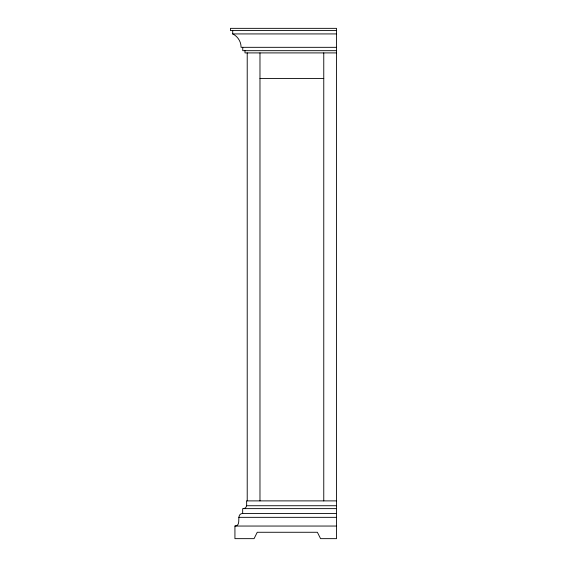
<?xml version="1.0" encoding="UTF-8"?>
<svg xmlns="http://www.w3.org/2000/svg" width="567" height="567" viewBox="0 0 567 567"><rect width="100%" height="100%" fill="white"/><g stroke="black" fill="none" stroke-linecap="round" stroke-linejoin="round"><path stroke-width="0.85" d="M336.522 500.888L246.539 500.888C246.617 503.397 247.495 508.443 243.64 508.627M336.522 30.583L230.478 30.583L230.478 28.35L336.522 28.35L336.522 538.65L320.575 538.65L317.385 532.271L257.255 532.271L254.066 538.65L234.929 538.65L234.929 526.048C242.435 525.581 235.163 513.95 242.669 513.468L336.522 513.468M232.711 30.583L232.711 33.928L336.522 33.928M336.522 47.33L241.081 47.323C241.138 41.724 237.771 36.338 232.711 33.928M336.522 50.676L242.754 50.676L242.754 47.33M336.522 52.908L244.987 52.908L244.987 50.676M259.977 78.423L323.764 78.423M246.539 505.729L336.522 505.729M336.522 508.627L242.669 508.627L242.669 513.468M238.799 517.338L336.522 517.338M234.929 526.048L336.522 526.048M323.764 52.908L323.764 500.888M259.977 52.908L259.977 500.888M247.219 52.908L247.219 500.888"/></g></svg>
